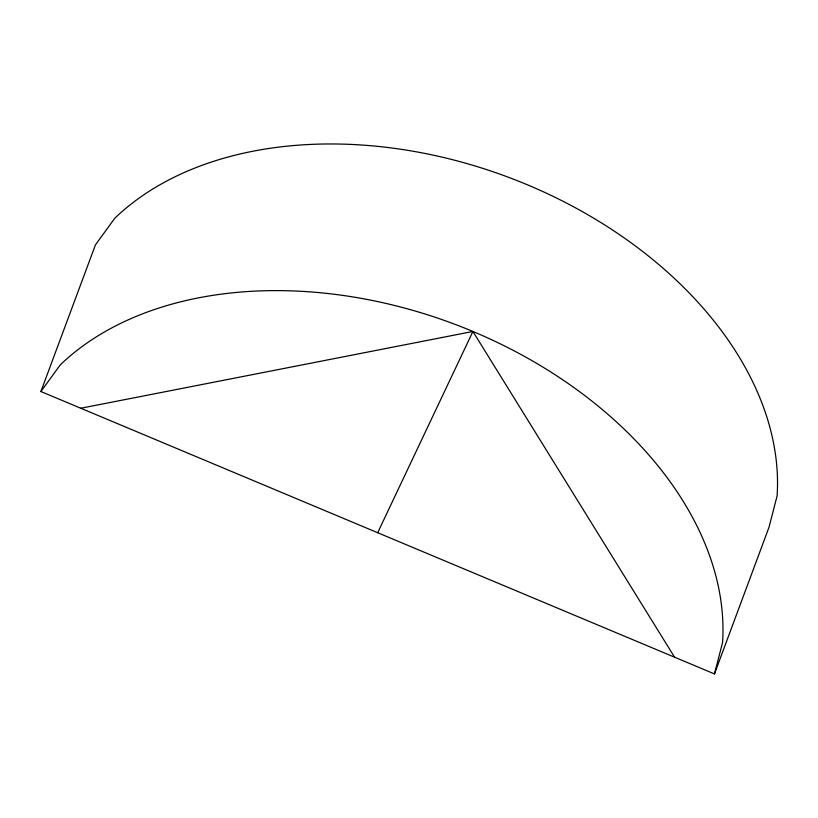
<?xml version="1.0" encoding="UTF-8"?>
<svg xmlns="http://www.w3.org/2000/svg" width="818" height="818" viewBox="0 0 818 818"><rect width="100%" height="100%" fill="white"/><g stroke="black" fill="none" stroke-linecap="round" stroke-linejoin="round"><path stroke-width="1.23" d="M714.462 673.92L722.56 642.549A372.088 256.596 20.4 0 0 472.916 331.464A372.088 256.596 20.4 0 0 60.266 364.879L40.9 391.525L714.462 673.92L769.002 527.262L777.1 495.892A372.088 256.596 20.4 0 0 527.457 184.817A372.088 256.596 20.4 0 0 114.806 218.222L95.44 244.868L40.9 391.525M377.681 532.722L472.916 331.464L674.584 657.202M80.788 408.243L472.916 331.464"/></g></svg>
